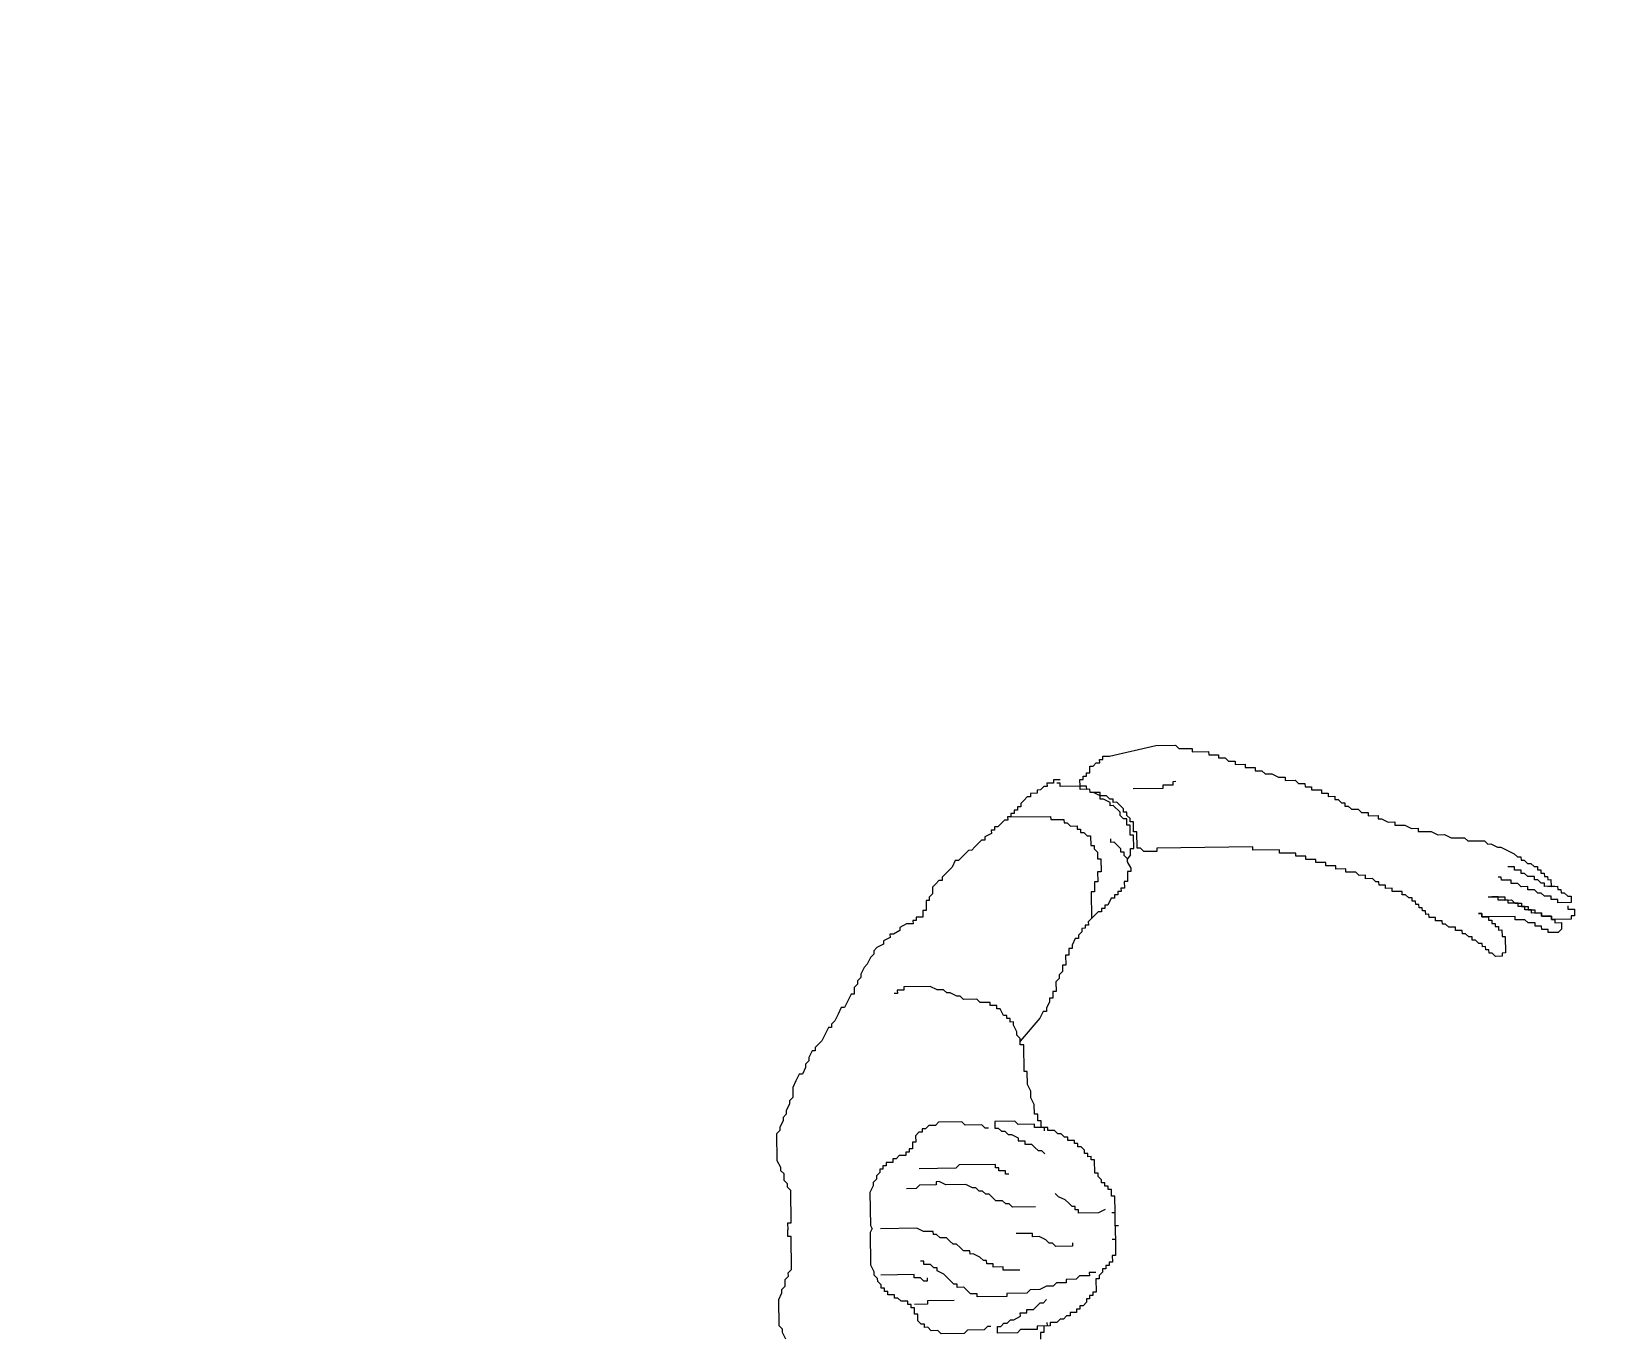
# Model space of a CAD drawing. Header units: millimetres. Extents: x 58411 to 366943, y -302717 to -95300.
# Drawn here: x 212570 to 213889, y -215189 to -214098 of the extents above; entities that cross this region are included whole.
import ezdxf

# ---------------------------------------------------------------- set-up
doc = ezdxf.new("R2010")
doc.units = ezdxf.units.MM
doc.header["$LTSCALE"] = 1000
doc.linetypes.add('HIDDEN', pattern=[0.375, 0.25, -0.125])
doc.layers.add('A-EQ', color=200, linetype='Continuous')
doc.layers.add('A-Mur-Nuevo', color=5, linetype='Continuous')

# ---------------------------------------------------------------- blocks, each defined once
blk = doc.blocks.new('Operario')
at = {"color": 7}
for p, q in [((-351.7, 397), (-360, 397.1)), ((-360, 397.1), (-360, 394.4)), ((-351.6, 399.8), (-351.7, 397)), ((-337.8, 399.6), (-351.6, 399.8)), ((-337.8, 402.4), (-337.8, 399.6)), ((-326.7, 402.3), (-337.8, 402.4)), ((-323.9, 405), (-326.7, 402.3)), ((-307.4, 404.8), (-323.9, 405)), ((-268.8, 396), (-307.4, 404.8)), ((-263.3, 395.9), (-268.8, 396)), ((-263.3, 393.2), (-263.3, 395.9)), ((-396.1, 383.7), (-398.9, 381)), ((-390.5, 383.7), (-396.1, 383.7)), ((-382.2, 386.3), (-390.5, 386.4)), ((-390.5, 386.4), (-390.5, 383.7)), ((-382.2, 389.1), (-382.2, 386.3)), ((-373.9, 389), (-382.2, 389.1)), ((-368.3, 391.7), (-373.9, 391.8)), ((-373.9, 391.8), (-373.9, 389)), ((-365.5, 394.4), (-368.3, 391.7)), ((-360, 394.4), (-365.5, 394.4)), ((-260.5, 393.1), (-263.3, 393.2)), ((-260.6, 390.4), (-260.5, 393.1)), ((-257.8, 390.4), (-260.6, 390.4)), ((-255.1, 387.6), (-257.8, 390.4)), ((-252.3, 387.5), (-255.1, 387.6)), ((-252.4, 382), (-252.3, 387.5)), ((-432.2, 370.4), (-437.7, 370.4)), ((-437.7, 370.4), (-437.7, 367.7)), ((-432.1, 373.1), (-432.2, 370.4)), ((-426.6, 373.1), (-432.1, 373.1)), ((-423.8, 375.8), (-426.6, 373.1)), ((-415.5, 375.7), (-423.8, 375.8)), ((-410, 378.4), (-415.5, 378.4)), ((-415.5, 378.4), (-415.5, 375.7)), ((-404.4, 381.1), (-410, 378.4)), ((-398.9, 381), (-404.4, 381.1)), ((-324.3, 374.6), (-321.6, 374.5)), ((-321.6, 374.5), (-321.6, 371.8)), ((-321.6, 371.8), (-313.3, 371.7)), ((-313.3, 371.7), (-313.3, 368.9)), ((-249.6, 382), (-252.4, 382)), ((-249.8, 368.1), (-249.7, 370.9)), ((-249.7, 370.9), (-244.2, 370.8)), ((-249.6, 379.2), (-249.6, 382)), ((-246.9, 379.2), (-249.6, 379.2)), ((-246.9, 376.4), (-246.9, 379.2)), ((-244.1, 376.4), (-246.9, 376.4)), ((-244.2, 370.8), (-244.1, 376.4)), ((-244.2, 370.8), (-227.6, 370.6)), ((-244.2, 368.1), (-244.2, 370.8)), ((-227.6, 376.2), (-222, 376.1)), ((-227.6, 370.6), (-227.6, 373.4)), ((-227.6, 373.4), (-224.8, 373.4)), ((-222, 376.1), (-222.1, 373.3)), ((-222.1, 373.3), (-216.5, 373.3)), ((-216.5, 373.3), (-216.6, 370.5)), ((-216.6, 370.5), (-213.8, 370.5)), ((-213.8, 370.5), (-211.1, 367.7)), ((-465.5, 356.9), (-465.5, 354.2)), ((-462.7, 356.9), (-465.5, 356.9)), ((-459.9, 359.6), (-462.7, 356.9)), ((-457.2, 359.6), (-459.9, 359.6)), ((-457.1, 362.4), (-457.2, 359.6)), ((-451.6, 362.3), (-457.1, 362.4)), ((-446, 365), (-451.6, 365.1)), ((-451.6, 365.1), (-451.6, 362.3)), ((-437.7, 367.7), (-446, 367.8)), ((-446, 367.8), (-446, 365)), ((-313.3, 368.9), (-288.5, 368.6)), ((-277.6, 354.6), (-274.8, 357.4)), ((-274.8, 357.4), (-272, 357.3)), ((-272, 357.3), (-272, 360.1)), ((-272, 360.1), (-269.2, 360.1)), ((-269.3, 357.3), (-263.7, 360)), ((-269.3, 354.5), (-269.3, 357.3)), ((-269.2, 360.1), (-266.4, 362.8)), ((-266.4, 362.8), (-260.9, 362.7)), ((-263.7, 360), (-260.9, 360)), ((-260.9, 365.5), (-252.6, 365.4)), ((-260.9, 362.7), (-260.9, 365.5)), ((-260.9, 362.7), (-255.3, 365.4)), ((-260.9, 360), (-260.9, 362.7)), ((-255.3, 365.4), (-252.6, 365.4)), ((-252.6, 365.4), (-252.5, 368.2)), ((-252.6, 365.4), (-252.5, 368.2)), ((-252.5, 368.2), (-244.2, 368.1)), ((-252.5, 368.2), (-249.8, 368.1)), ((-211.1, 367.7), (-208.3, 367.6)), ((-208.3, 367.6), (-208.4, 364.9)), ((-208.4, 364.9), (-202.8, 364.8)), ((-202.8, 364.8), (-202.9, 362)), ((-202.9, 362), (-200.1, 362)), ((-200.1, 362), (-197.4, 359.2)), ((-197.4, 359.2), (-194.6, 356.4)), ((-194.6, 356.4), (-194.7, 353.6)), ((-496.1, 343.5), (-501.6, 340.8)), ((-493.3, 343.4), (-496.1, 343.5)), ((-485, 346.1), (-493.3, 346.2)), ((-493.3, 346.2), (-493.3, 343.4)), ((-484.9, 348.9), (-485, 346.1)), ((-479.4, 348.8), (-484.9, 348.9)), ((-476.6, 351.5), (-479.4, 348.8)), ((-471.1, 351.5), (-476.6, 351.5)), ((-468.3, 354.2), (-471.1, 351.5)), ((-465.5, 354.2), (-468.3, 354.2)), ((-286, 343.7), (-283.2, 346.4)), ((-286, 340.9), (-286, 343.7)), ((-283.3, 338.1), (-283.2, 343.6)), ((-283.2, 346.4), (-283.2, 349.2)), ((-283.2, 349.2), (-280.4, 349.1)), ((-283.2, 343.6), (-280.5, 343.6)), ((-280.5, 343.6), (-277.7, 346.3)), ((-280.4, 351.9), (-277.6, 354.6)), ((-280.4, 349.1), (-280.4, 351.9)), ((-277.7, 346.3), (-277.6, 349.1)), ((-277.6, 349.1), (-272, 354.6)), ((-272, 354.6), (-269.3, 354.5)), ((-230.7, 343), (-230.8, 340.2)), ((-219.7, 342.9), (-230.7, 343)), ((-219.6, 345.6), (-219.7, 342.9)), ((-186.5, 345.2), (-219.6, 345.6)), ((-194.7, 353.6), (-191.9, 353.6)), ((-191.9, 353.6), (-191.9, 350.8)), ((-191.9, 350.8), (-189.2, 350.8)), ((-189.2, 350.8), (-189.2, 348)), ((-189.2, 348), (-186.5, 348)), ((-186.5, 348), (-186.5, 345.2)), ((-186.5, 345.2), (-183.7, 345.2)), ((-183.7, 345.2), (-183.8, 342.4)), ((-548.7, 330.3), (-554.3, 327.6)), ((-543.2, 330.2), (-548.7, 330.3)), ((-537.6, 332.9), (-543.2, 330.2)), ((-526.6, 332.8), (-537.6, 332.9)), ((-526.6, 335.6), (-526.6, 332.8)), ((-521, 335.5), (-526.6, 335.6)), ((-515.5, 338.2), (-521, 335.5)), ((-507.2, 338.1), (-515.5, 338.2)), ((-507.1, 340.9), (-507.2, 338.1)), ((-501.6, 340.8), (-507.1, 340.9)), ((-291.8, 318.9), (-291.7, 332.7)), ((-291.7, 332.7), (-288.9, 332.7)), ((-289.1, 318.8), (-288.9, 329.9)), ((-288.9, 332.7), (-288.8, 340.9)), ((-288.9, 329.9), (-286.2, 329.9)), ((-288.8, 340.9), (-286, 340.9)), ((-286.2, 329.9), (-286.1, 338.1)), ((-286.1, 338.1), (-283.3, 338.1)), ((-247.4, 332.1), (-250.2, 329.4)), ((-244.7, 332.1), (-247.4, 332.1)), ((-244.7, 334.9), (-244.7, 332.1)), ((-241.9, 334.8), (-244.7, 334.9)), ((-241.9, 337.6), (-241.9, 334.8)), ((-236.3, 337.5), (-241.9, 337.6)), ((-233.5, 340.3), (-236.3, 337.5)), ((-230.8, 340.2), (-233.5, 340.3)), ((-183.8, 342.4), (-181, 342.4)), ((-181, 342.4), (-178.3, 339.6)), ((-178.3, 339.6), (-175.5, 336.8)), ((-175.5, 336.8), (-172.8, 336.8)), ((-172.8, 336.8), (-172.8, 334)), ((-172.8, 334), (-170, 334)), ((-170, 334), (-170.1, 331.2)), ((-170.1, 331.2), (-164.6, 328.4)), ((-601.4, 317.1), (-607, 314.4)), ((-595.8, 319.8), (-601.4, 317.1)), ((-593.1, 319.8), (-595.8, 319.8)), ((-587.5, 322.5), (-593.1, 319.8)), ((-584.8, 322.4), (-587.5, 322.5)), ((-582, 325.2), (-584.8, 322.4)), ((-568.1, 325), (-582, 325.2)), ((-565.3, 327.7), (-568.1, 325)), ((-554.3, 327.6), (-565.3, 327.7)), ((-410.7, 317.5), (-388.6, 317.3)), ((-410.7, 314.8), (-410.7, 317.5)), ((-388.6, 317.3), (-388.6, 320)), ((-388.6, 320), (-308.4, 319.1)), ((-308.4, 319.1), (-308.4, 316.3)), ((-297.4, 316.2), (-294.6, 318.9)), ((-294.6, 318.9), (-291.8, 318.9)), ((-286.3, 318.8), (-289.1, 318.8)), ((-286.4, 313.3), (-286.3, 318.8)), ((-275.2, 321.4), (-278, 318.7)), ((-278, 318.7), (-278, 315.9)), ((-272.4, 324.2), (-275.2, 321.4)), ((-269.7, 324.1), (-272.4, 324.2)), ((-269.6, 326.9), (-269.7, 324.1)), ((-255.9, 318.4), (-258.7, 315.7)), ((-255.9, 321.2), (-255.9, 318.4)), ((-253.1, 321.2), (-255.9, 321.2)), ((-253, 329.4), (-253.1, 321.2)), ((-250.2, 329.4), (-253, 329.4)), ((-164.6, 328.4), (-164.6, 325.6)), ((-164.6, 325.6), (-161.9, 325.6)), ((-161.9, 325.6), (-159.1, 322.8)), ((-159.1, 322.8), (-156.4, 320)), ((-156.4, 320), (-153.7, 317.2)), ((-153.7, 317.2), (-150.9, 317.1)), ((-150.9, 317.1), (-148.2, 314.3)), ((-626.4, 303.6), (-626.5, 300.8)), ((-623.7, 303.6), (-626.4, 303.6)), ((-620.9, 306.3), (-623.7, 303.6)), ((-618.1, 306.3), (-620.9, 306.3)), ((-615.3, 309), (-618.1, 306.3)), ((-612.6, 309), (-615.3, 309)), ((-612.5, 311.7), (-612.6, 309)), ((-609.8, 311.7), (-612.5, 311.7)), ((-607, 314.4), (-609.8, 311.7)), ((-457.9, 301.5), (-457.8, 304.3)), ((-457.8, 304.3), (-449.6, 304.2)), ((-449.6, 304.2), (-449.5, 307)), ((-449.5, 307), (-441.2, 306.9)), ((-441.2, 309.6), (-432.9, 309.5)), ((-441.2, 306.9), (-441.2, 309.6)), ((-432.9, 312.3), (-424.6, 312.2)), ((-432.9, 309.5), (-432.9, 312.3)), ((-424.6, 312.2), (-424.5, 314.9)), ((-424.5, 314.9), (-410.7, 314.8)), ((-308.4, 316.3), (-297.4, 316.2)), ((-283.7, 307.7), (-286.5, 302.2)), ((-286.4, 313.3), (-283.7, 309.7)), ((-283.6, 310.5), (-283.7, 307.7)), ((-280.8, 313.2), (-283.6, 310.5)), ((-278, 315.9), (-280.8, 316)), ((-280.8, 316), (-280.8, 313.2)), ((-261.5, 310.2), (-261.7, 299.1)), ((-258.8, 310.2), (-261.5, 310.2)), ((-258.7, 315.7), (-258.8, 310.2)), ((-148.2, 314.3), (-142.7, 308.7)), ((-142.7, 308.7), (-139.9, 308.7)), ((-139.9, 308.7), (-137.3, 303.1)), ((-637.6, 292.7), (-637.7, 287.1)), ((-634.9, 292.6), (-637.6, 292.7)), ((-634.8, 295.4), (-634.9, 292.6)), ((-632.1, 295.4), (-634.8, 295.4)), ((-632, 298.1), (-632.1, 295.4)), ((-629.3, 298.1), (-632, 298.1)), ((-629.4, 289.8), (-626.6, 292.5)), ((-629.2, 300.9), (-629.3, 298.1)), ((-626.5, 300.8), (-629.2, 300.9)), ((-626.6, 292.5), (-623.8, 292.5)), ((-623.8, 295.3), (-618.3, 295.2)), ((-623.8, 292.5), (-623.8, 295.3)), ((-618.3, 295.2), (-615.5, 297.9)), ((-615.5, 297.9), (-612.7, 297.9)), ((-612.7, 300.7), (-607.1, 300.6)), ((-612.7, 297.9), (-612.7, 300.7)), ((-607.1, 303.4), (-601.6, 303.3)), ((-607.1, 300.6), (-607.1, 303.4)), ((-604.5, 289.5), (-604.5, 292.3)), ((-604.5, 292.3), (-596.2, 292.2)), ((-596.2, 292.2), (-596.1, 294.9)), ((-596.1, 294.9), (-593.4, 294.9)), ((-494, 288.1), (-493.9, 290.9)), ((-493.9, 290.9), (-491.2, 290.9)), ((-491.2, 290.9), (-488.4, 293.6)), ((-488.4, 293.6), (-482.8, 293.5)), ((-482.8, 296.3), (-477.3, 296.2)), ((-482.8, 293.5), (-482.8, 296.3)), ((-477.3, 296.2), (-474.5, 299)), ((-474.5, 299), (-466.2, 298.9)), ((-466.2, 301.6), (-457.9, 301.5)), ((-466.2, 298.9), (-466.2, 301.6)), ((-286.5, 302.2), (-286.5, 299.4)), ((-286.5, 299.4), (-283.8, 299.4)), ((-283.8, 299.4), (-283.9, 291.1)), ((-283.9, 291.1), (-281.1, 291.1)), ((-281.1, 291.1), (-281.2, 285.5)), ((-261.7, 299.1), (-258.9, 299.1)), ((-258.9, 299.1), (-259, 290.8)), ((-259, 290.8), (-256.2, 290.8)), ((-256.2, 290.8), (-256.3, 282.5)), ((-137.3, 303.1), (-134.5, 300.3)), ((-134.5, 300.3), (-131.8, 297.5)), ((-131.8, 297.5), (-129.1, 294.7)), ((-129.1, 294.7), (-129.1, 292)), ((-129.1, 292), (-126.3, 291.9)), ((-126.3, 291.9), (-123.6, 289.1)), ((-654.4, 279), (-654.5, 273.5)), ((-651.6, 279), (-654.4, 279)), ((-648.8, 281.7), (-651.6, 279)), ((-646.1, 281.7), (-648.8, 281.7)), ((-646, 284.5), (-646.1, 281.7)), ((-643.3, 284.4), (-646, 284.5)), ((-643.2, 287.2), (-643.3, 284.4)), ((-634.9, 287.1), (-643.2, 287.2)), ((-640.5, 287.2), (-632.2, 287.1)), ((-637.7, 287.1), (-640.5, 287.2)), ((-637.8, 276.1), (-637.8, 278.8)), ((-637.8, 278.8), (-632.3, 278.8)), ((-632.3, 278.8), (-629.5, 281.5)), ((-632.2, 287.1), (-632.1, 289.8)), ((-632.1, 289.8), (-629.4, 289.8)), ((-629.5, 281.5), (-626.7, 281.5)), ((-626.7, 281.5), (-623.9, 284.2)), ((-623.9, 284.2), (-618.4, 284.1)), ((-618.4, 284.1), (-618.4, 286.9)), ((-618.4, 286.9), (-612.8, 286.8)), ((-612.8, 286.8), (-610, 289.6)), ((-610, 289.6), (-604.5, 289.5)), ((-599.1, 278.4), (-599.1, 275.6)), ((-585.3, 278.2), (-599.1, 278.4)), ((-593.6, 275.5), (-593.6, 278.3)), ((-593.6, 278.3), (-588.1, 278.2)), ((-521.8, 274.7), (-521.7, 277.4)), ((-521.7, 277.4), (-519, 277.4)), ((-519, 277.4), (-516.2, 280.1)), ((-516.2, 280.1), (-513.4, 280.1)), ((-513.4, 282.8), (-505.1, 282.7)), ((-513.4, 280.1), (-513.4, 282.8)), ((-505.1, 285.5), (-499.5, 285.4)), ((-505.1, 282.7), (-505.1, 285.5)), ((-499.5, 288.2), (-494, 288.1)), ((-499.5, 285.4), (-499.5, 288.2)), ((-281.2, 285.5), (-278.4, 285.5)), ((-278.4, 285.5), (-278.5, 282.7)), ((-278.5, 282.7), (-275.7, 282.7)), ((-275.7, 282.7), (-275.7, 279.9)), ((-275.7, 279.9), (-273, 279.9)), ((-273, 279.9), (-273, 277.1)), ((-273, 277.1), (-270.2, 277.1)), ((-270.2, 277.1), (-267.5, 271.5)), ((-256.3, 282.5), (-253.6, 282.4)), ((-253.6, 282.4), (-253.9, 260.3)), ((-123.6, 289.1), (-120.9, 286.3)), ((-120.9, 286.3), (-120.9, 280.8)), ((-120.9, 280.8), (-118.2, 278)), ((-118.2, 278), (-118.2, 275.3)), ((-657.3, 268), (-657.3, 262.5)), ((-651.8, 267.9), (-657.3, 268)), ((-654.5, 273.5), (-643.4, 273.4)), ((-651.7, 270.7), (-651.8, 267.9)), ((-643.4, 276.1), (-637.8, 276.1)), ((-643.4, 273.4), (-643.4, 276.1)), ((-629.7, 262.1), (-629.7, 264.9)), ((-629.7, 264.9), (-629.7, 262.1)), ((-629.7, 264.9), (-621.4, 264.8)), ((-624.2, 264.8), (-629.7, 264.9)), ((-624.1, 267.6), (-624.2, 264.8)), ((-618.6, 267.5), (-624.1, 267.6)), ((-621.4, 267.6), (-615.8, 267.5)), ((-621.4, 264.8), (-621.4, 267.6)), ((-613, 270.2), (-618.6, 270.3)), ((-618.6, 270.3), (-618.6, 267.5)), ((-615.8, 270.3), (-610.3, 270.2)), ((-615.8, 267.5), (-615.8, 270.3)), ((-607.5, 272.9), (-613, 273)), ((-613, 273), (-613, 270.2)), ((-610.3, 270.2), (-610.2, 273)), ((-610.2, 273), (-601.9, 272.9)), ((-604.7, 275.7), (-607.5, 272.9)), ((-599.1, 275.6), (-604.7, 275.7)), ((-601.9, 275.6), (-593.6, 275.5)), ((-601.9, 272.9), (-601.9, 275.6)), ((-579.9, 264.3), (-580, 261.5)), ((-580, 261.5), (-579.9, 264.3)), ((-577.2, 264.3), (-579.9, 264.3)), ((-579.9, 264.3), (-577.2, 264.3)), ((-533, 263.7), (-532.9, 266.5)), ((-532.9, 266.5), (-530.2, 266.5)), ((-530.2, 266.5), (-530.1, 269.2)), ((-530.1, 269.2), (-527.4, 269.2)), ((-527.4, 269.2), (-527.3, 272)), ((-527.3, 272), (-524.6, 271.9)), ((-524.6, 271.9), (-524.5, 274.7)), ((-524.5, 274.7), (-521.8, 274.7)), ((-267.5, 271.5), (-264.8, 271.5)), ((-264.8, 271.5), (-264.8, 268.7)), ((-264.8, 268.7), (-262, 268.7)), ((-262, 268.7), (-262.1, 265.9)), ((-262.1, 265.9), (-259.3, 265.9)), ((-259.3, 265.9), (-253.9, 260.3)), ((-118.2, 275.3), (-115.5, 275.2)), ((-115.5, 275.2), (-115.6, 266.9)), ((-115.6, 266.9), (-112.8, 266.9)), ((-112.8, 266.9), (-112.9, 261.4)), ((-657.3, 262.5), (-654.6, 262.4)), ((-654.6, 262.4), (-654.6, 259.7)), ((-654.6, 259.7), (-638, 259.5)), ((-640.8, 256.7), (-646.4, 256.8)), ((-646.4, 256.8), (-646.4, 251.3)), ((-646.4, 251.3), (-643.7, 248.5)), ((-638, 259.5), (-640.8, 259.5)), ((-640.8, 259.5), (-640.8, 256.7)), ((-638, 262.2), (-629.7, 262.1)), ((-629.7, 262.1), (-638, 262.2)), ((-638, 259.5), (-638, 262.2)), ((-638, 262.2), (-638, 259.5)), ((-635.4, 248.4), (-635.4, 251.1)), ((-635.4, 251.1), (-629.9, 251.1)), ((-629.9, 251.1), (-629.8, 253.8)), ((-629.8, 253.8), (-624.3, 253.8)), ((-624.3, 256.5), (-618.7, 256.5)), ((-624.3, 253.8), (-624.3, 256.5)), ((-618.7, 256.5), (-615.9, 259.2)), ((-615.9, 259.2), (-607.6, 259.1)), ((-607.6, 261.9), (-580, 261.5)), ((-607.6, 259.1), (-607.6, 261.9)), ((-596.7, 250.7), (-596.8, 245.1)), ((-593.9, 250.6), (-596.7, 250.7)), ((-593.9, 253.4), (-593.9, 250.6)), ((-591.1, 253.4), (-593.9, 253.4)), ((-588.3, 256.1), (-591.1, 256.1)), ((-591.1, 256.1), (-591.1, 253.4)), ((-588.3, 258.9), (-588.3, 256.1)), ((-585.5, 258.8), (-588.3, 258.9)), ((-580, 261.5), (-585.5, 261.6)), ((-585.5, 261.6), (-585.5, 258.8)), ((-558, 253), (-552.4, 252.9)), ((-558, 250.2), (-558, 253)), ((-552.4, 252.9), (-549.6, 255.6)), ((-549.6, 255.6), (-546.9, 255.6)), ((-546.9, 255.6), (-546.8, 258.4)), ((-546.8, 258.4), (-541.3, 258.3)), ((-541.3, 261.1), (-535.8, 261)), ((-541.3, 258.3), (-541.3, 261.1)), ((-535.8, 261), (-535.7, 263.8)), ((-535.7, 263.8), (-533, 263.7)), ((-253.9, 260.3), (-251.1, 257.5)), ((-251.1, 257.5), (-251.2, 254.7)), ((-251.1, 257.5), (-251.2, 254.7)), ((-251.2, 254.7), (-248.4, 254.7)), ((-248.4, 254.7), (-248.4, 252)), ((-248.4, 252), (-245.7, 251.9)), ((-245.7, 251.9), (-245.7, 249.2)), ((-112.9, 261.4), (-107.4, 261.3)), ((-107.4, 261.3), (-107.4, 258.5)), ((-107.4, 258.5), (-104.6, 258.5)), ((-104.6, 258.5), (-104.7, 255.7)), ((-104.7, 255.7), (-99.1, 255.7)), ((-99.1, 255.7), (-93.6, 252.8)), ((-93.6, 252.8), (-93.7, 250.1)), ((-643.7, 248.5), (-635.4, 248.4)), ((-599.5, 245.2), (-599.7, 231.4)), ((-596.8, 245.1), (-599.5, 245.2)), ((-580.3, 236.6), (-580.2, 239.4)), ((-580.2, 239.4), (-577.5, 239.4)), ((-577.5, 239.4), (-574.7, 242.1)), ((-574.7, 242.1), (-571.9, 242.1)), ((-571.9, 244.8), (-569.1, 244.8)), ((-571.9, 242.1), (-571.9, 244.8)), ((-569.1, 244.8), (-566.3, 247.5)), ((-566.3, 247.5), (-563.6, 247.5)), ((-563.6, 247.5), (-563.5, 250.3)), ((-563.5, 250.3), (-558, 250.2)), ((-245.7, 249.2), (-243, 246.4)), ((-243, 246.4), (-243, 243.6)), ((-243, 243.6), (-240.2, 243.6)), ((-240.2, 243.6), (-237.5, 238)), ((-237.5, 238), (-237.6, 235.2)), ((-93.7, 250.1), (-88.2, 247.2)), ((-88.2, 247.2), (-85.4, 247.2)), ((-85.4, 247.2), (-85.5, 244.4)), ((-85.5, 244.4), (-80, 241.6)), ((-80, 241.6), (-80, 238.8)), ((-80, 238.8), (-74.5, 236)), ((-599.7, 231.4), (-596.9, 231.3)), ((-596.9, 231.3), (-597, 228.6)), ((-597, 228.6), (-591.4, 228.5)), ((-591.4, 228.5), (-588.6, 231.2)), ((-588.6, 231.2), (-585.9, 231.2)), ((-585.9, 231.2), (-585.8, 234)), ((-585.8, 234), (-583.1, 233.9)), ((-583.1, 233.9), (-583, 236.7)), ((-583, 236.7), (-580.3, 236.6)), ((-237.6, 235.2), (-234.8, 235.2)), ((-234.8, 235.2), (-234.9, 229.7)), ((-234.9, 229.7), (-232.1, 229.6)), ((-232.1, 229.6), (-232.2, 221.3)), ((-74.5, 236), (-71.8, 233.2)), ((-71.8, 233.2), (-71.8, 230.4)), ((-71.8, 230.4), (-69.1, 227.6)), ((-69.1, 227.6), (-66.4, 222.1)), ((-232.2, 221.3), (-229.5, 221.3)), ((-229.5, 221.3), (-229.5, 215.8)), ((-229.5, 215.8), (-226.8, 213)), ((-226.8, 213), (-226.8, 210.2)), ((-66.4, 222.1), (-63.7, 219.3)), ((-63.7, 219.3), (-61, 213.7)), ((-61, 213.7), (-61, 210.9)), ((-226.8, 210.2), (-224.1, 207.4)), ((-224.1, 207.4), (-224.2, 199.1)), ((-224.2, 199.1), (-221.4, 199.1)), ((-221.4, 199.1), (-221.5, 193.5)), ((-141.3, 195.3), (-135.8, 198)), ((-135.8, 198), (-133, 198)), ((-133, 198), (-130.2, 200.7)), ((-130.2, 200.7), (-124.7, 200.7)), ((-124.7, 200.7), (-119.1, 203.4)), ((-119.1, 203.4), (-97, 203.1)), ((-97, 203.1), (-97, 200.3)), ((-97, 200.3), (-91.5, 200.2)), ((-91.5, 200.2), (-91.6, 197.5)), ((-61, 210.9), (-58.3, 208.1)), ((-58.3, 208.1), (-58.3, 205.4)), ((-58.3, 205.4), (-55.6, 202.6)), ((-55.6, 202.6), (-55.6, 197)), ((-221.5, 193.5), (-218.7, 193.5)), ((-218.7, 193.5), (-218.8, 190.7)), ((-218.8, 190.7), (-216.1, 185.2)), ((-216.1, 185.2), (-216.1, 182.4)), ((-180.2, 179.2), (-177.4, 184.7)), ((-177.4, 184.7), (-174.6, 184.7)), ((-174.6, 187.4), (-169.1, 187.4)), ((-174.6, 184.7), (-174.6, 187.4)), ((-169.1, 187.4), (-169, 190.1)), ((-169, 190.1), (-160.7, 190)), ((-160.7, 190), (-157.9, 192.8)), ((-157.9, 192.8), (-146.9, 192.6)), ((-146.9, 192.6), (-144.1, 195.4)), ((-144.1, 195.4), (-141.3, 195.3)), ((-91.6, 197.5), (-88.8, 197.5)), ((-55.6, 197), (-52.9, 197)), ((-52.9, 197), (-50.2, 191.4)), ((-50.2, 191.4), (-47.5, 185.9)), ((-47.5, 185.9), (-44.7, 185.8)), ((-44.7, 185.8), (-42, 180.3)), ((-216.1, 182.4), (-213.4, 182.4)), ((-213.4, 182.4), (-210.7, 176.8)), ((-210.7, 176.8), (-194.3, 157.7)), ((-188.6, 173.8), (-185.8, 173.7)), ((-188.6, 171), (-188.6, 173.8)), ((-185.8, 173.7), (-185.8, 176.5)), ((-185.8, 176.5), (-183, 176.5)), ((-183, 176.5), (-183, 179.2)), ((-183, 179.2), (-180.2, 179.2)), ((-42, 180.3), (-39.3, 174.7)), ((-39.3, 174.7), (-36.6, 171.9)), ((-36.6, 171.9), (-36.6, 169.2)), ((-194.3, 160), (-191.5, 162.8)), ((-194.3, 154.5), (-194.3, 160)), ((-191.5, 162.8), (-191.4, 165.5)), ((-191.4, 165.5), (-188.6, 171)), ((-36.6, 169.2), (-33.9, 169.1)), ((-33.9, 169.1), (-31.2, 163.6)), ((-31.2, 163.6), (-28.5, 158)), ((-197.4, 132.4), (-197.1, 154.5)), ((-197.1, 154.5), (-194.3, 154.5)), ((-28.5, 158), (-25.7, 155.2)), ((-25.7, 155.2), (-23, 152.4)), ((-23, 152.4), (-23, 149.6)), ((-23, 149.6), (-20.3, 149.6)), ((-20.3, 149.6), (-17.6, 144)), ((-200.3, 121.4), (-200.1, 132.4)), ((-200.1, 132.4), (-197.4, 132.4)), ((-17.6, 144), (-17.6, 141.3)), ((-17.6, 141.3), (-14.9, 138.5)), ((-14.9, 138.5), (-14.9, 135.7)), ((-14.9, 135.7), (-12.2, 130.1)), ((-203.1, 115.9), (-200.3, 121.4)), ((-12.2, 130.1), (-9.5, 130.1)), ((-9.5, 130.1), (-6.8, 124.5)), ((-6.8, 124.5), (-4.1, 119)), ((-4.1, 119), (-4.2, 110.7)), ((-206, 104.8), (-203.2, 110.3)), ((-203.2, 110.3), (-203.1, 115.9)), ((-4.2, 110.7), (-1.4, 107.9)), ((-1.4, 107.9), (-1.5, 105.1)), ((-208.9, 91.1), (-208.9, 96.6)), ((-208.9, 96.6), (-206.1, 96.6)), ((-206.1, 96.6), (-206, 104.8)), ((-1.5, 105.1), (1.2, 99.6)), ((1.2, 99.6), (1.2, 96.8)), ((1.2, 96.8), (3.9, 94)), ((3.9, 94), (3.9, 91.2)), ((-231.2, 77.5), (-228.4, 80.2)), ((-228.4, 80.2), (-225.7, 80.2)), ((-225.7, 80.2), (-222.9, 82.9)), ((-222.9, 82.9), (-217.3, 82.9)), ((-217.3, 85.6), (-206.2, 85.5)), ((-217.3, 82.9), (-217.3, 85.6)), ((-214.6, 82.8), (-214.5, 85.6)), ((-214.5, 85.6), (-211.8, 85.6)), ((-211.8, 85.6), (-211.7, 91.1)), ((-211.7, 91.1), (-208.9, 91.1)), ((-206.2, 85.5), (-206.2, 88.3)), ((-206.2, 88.3), (-192.4, 88.1)), ((-187, 79.7), (-192.5, 77)), ((-192.4, 88.1), (-189.6, 90.8)), ((-189.6, 90.8), (-173, 90.6)), ((-184.2, 79.7), (-187, 79.7)), ((-181.4, 82.4), (-184.2, 79.7)), ((-178.6, 82.4), (-181.4, 82.4)), ((-175.8, 85.1), (-178.6, 82.4)), ((-173.1, 85.1), (-175.8, 85.1)), ((-173, 90.6), (-173.1, 85.1)), ((-167.6, 85), (-164.8, 85)), ((-164.8, 85), (-162, 87.7)), ((-162, 87.7), (-148.2, 87.5)), ((-148.2, 87.5), (-145.4, 90.3)), ((-145.4, 90.3), (-126, 90)), ((-126, 90), (-123.3, 87.2)), ((-123.3, 87.2), (-117.8, 87.2)), ((-117.8, 87.2), (-115, 84.4)), ((-115, 84.4), (-112.3, 84.3)), ((-112.3, 84.3), (-112.3, 81.6)), ((-112.3, 81.6), (-109.6, 81.5)), ((-109.6, 81.5), (-106.8, 78.7)), ((3.9, 91.2), (6.6, 85.7)), ((6.6, 85.7), (6.5, 82.9)), ((6.5, 82.9), (9.3, 80.1)), ((9.3, 80.1), (9, 58)), ((-248, 63.9), (-247.9, 66.6)), ((-247.9, 66.6), (-245.1, 69.4)), ((-245.1, 69.4), (-242.4, 69.3)), ((-242.4, 69.3), (-242.3, 72.1)), ((-242.3, 72.1), (-239.6, 72.1)), ((-239.6, 72.1), (-239.5, 74.8)), ((-239.5, 74.8), (-234, 74.8)), ((-234, 74.8), (-234, 77.5)), ((-234, 77.5), (-231.2, 77.5)), ((-212, 66.2), (-214.8, 63.5)), ((-209.2, 66.2), (-212, 66.2)), ((-206.4, 68.9), (-209.2, 66.2)), ((-203.6, 71.6), (-206.4, 68.9)), ((-198.1, 71.6), (-203.6, 71.6)), ((-192.6, 74.3), (-198.1, 74.3)), ((-198.1, 74.3), (-198.1, 71.6)), ((-192.5, 77), (-192.6, 74.3)), ((-106.8, 78.7), (-106.9, 73.2)), ((-106.9, 73.2), (-104.1, 73.2)), ((-104.1, 73.2), (-104.2, 67.7)), ((-104.2, 67.7), (-101.4, 67.6)), ((-101.4, 67.6), (-101.5, 64.9)), ((-256.5, 47.4), (-256.3, 58.4)), ((-256.3, 58.4), (-253.6, 58.4)), ((-253.6, 58.4), (-253.5, 61.2)), ((-253.5, 61.2), (-250.8, 61.1)), ((-250.8, 61.1), (-250.7, 63.9)), ((-250.7, 63.9), (-248, 63.9)), ((-173.5, 51.9), (-173.5, 54.7)), ((-173.5, 54.7), (-143.1, 54.3)), ((-143.1, 54.3), (-140.3, 51.5)), ((-101.5, 64.9), (-98.7, 64.8)), ((-98.7, 64.8), (-98.7, 62.1)), ((-98.7, 62.1), (-93.2, 62)), ((-93.2, 62), (-90.5, 59.2)), ((-90.5, 59.2), (-87.7, 59.2)), ((-87.7, 59.2), (-87.8, 56.4)), ((-87.8, 56.4), (-82.2, 56.3)), ((-82.2, 56.3), (-82.3, 53.6)), ((-82.3, 53.6), (-79.5, 53.5)), ((-79.5, 53.5), (-79.5, 50.8)), ((9, 58), (6.2, 52.5)), ((-262.1, 41.9), (-259.3, 44.7)), ((-262.1, 39.2), (-262.1, 41.9)), ((-259.3, 44.7), (-259.2, 47.4)), ((-259.2, 47.4), (-256.5, 47.4)), ((-184.6, 46.5), (-181.8, 46.5)), ((-181.8, 46.5), (-181.8, 49.2)), ((-181.8, 49.2), (-176.3, 49.2)), ((-176.3, 49.2), (-176.3, 51.9)), ((-176.3, 51.9), (-173.5, 51.9)), ((-140.3, 51.5), (-109.9, 51.1)), ((-132.2, 37.6), (-126.6, 40.3)), ((-126.6, 40.3), (-123.9, 40.2)), ((-123.9, 40.2), (-123.9, 37.5)), ((-79.5, 50.8), (-76.8, 50.7)), ((-76.8, 50.7), (-76.8, 48)), ((-76.8, 48), (-74.1, 45.2)), ((-74.1, 45.2), (-74.1, 42.4)), ((-74.1, 42.4), (-71.4, 39.6)), ((-71.4, 39.6), (-71.4, 36.8)), ((3.3, 41.4), (0.5, 38.7)), ((6.1, 49.7), (3.3, 47)), ((3.3, 47), (3.3, 41.4)), ((6.2, 52.5), (6.1, 49.7)), ((-273.4, 14.4), (-273.3, 28.2)), ((-273.3, 28.2), (-270.5, 28.2)), ((-270.5, 28.2), (-270.4, 33.7)), ((-270.4, 33.7), (-267.7, 33.7)), ((-267.7, 33.7), (-267.6, 36.5)), ((-267.6, 36.5), (-264.9, 36.4)), ((-264.9, 36.4), (-264.8, 39.2)), ((-264.8, 39.2), (-262.1, 39.2)), ((-231.9, 25), (-226.3, 27.7)), ((-226.3, 27.7), (-223.5, 30.4)), ((-173.8, 24.3), (-168.2, 29.7)), ((-168.2, 29.7), (-165.5, 29.7)), ((-165.5, 29.7), (-162.7, 32.4)), ((-162.7, 32.4), (-159.9, 32.4)), ((-159.9, 32.4), (-157.1, 35.1)), ((-157.1, 35.1), (-154.3, 35.1)), ((-154.3, 35.1), (-148.8, 37.8)), ((-148.8, 37.8), (-132.2, 37.6)), ((-123.9, 37.5), (-110.1, 37.3)), ((-110.1, 37.3), (-107.4, 34.5)), ((-107.4, 34.5), (-99.1, 34.4)), ((-71.4, 36.8), (-68.7, 31.3)), ((-68.7, 31.3), (-69.1, 3.6)), ((-2.4, 33.2), (-2.7, 5.6)), ((0.4, 35.9), (-2.4, 33.2)), ((0.5, 38.7), (0.4, 35.9)), ((-273.6, 3.3), (-273.4, 19.9)), ((-270.7, 14.4), (-273.4, 14.4)), ((-265.1, 17.1), (-259.6, 14.2)), ((-259.6, 14.2), (-243, 14)), ((-243, 14), (-243, 16.8)), ((-243, 16.8), (-240.2, 16.8)), ((-240.2, 16.8), (-240.2, 19.5)), ((-240.2, 19.5), (-237.5, 19.5)), ((-237.5, 19.5), (-234.7, 22.2)), ((-234.7, 22.2), (-231.9, 25)), ((-207.1, 19.1), (-187.7, 18.9)), ((-187.7, 18.9), (-184.9, 21.6)), ((-184.9, 21.6), (-182.1, 21.6)), ((-182.1, 21.6), (-179.4, 24.3)), ((-179.4, 24.3), (-173.8, 24.3)), ((-276.3, 3.4), (-273.6, 3.3)), ((-276.3, 3.4), (-273.6, 3.3)), ((-273.6, 3.3), (-273.8, -13.2)), ((-113.3, -1.4), (-107.8, 1.3)), ((-107.8, 1.3), (-77.4, 0.9)), ((-69.1, 3.6), (-70.5, 0.9)), ((-69.1, -1.9), (-70.5, 0.9)), ((-2.7, 5.6), (0.1, 5.5)), ((-0.1, -5.5), (0, 0)), ((0.1, 5.5), (0, 0)), ((-273.7, -7.7), (-273.9, -21.5)), ((-271, -7.8), (-273.7, -7.7)), ((-237.8, -10.9), (-237.9, -13.7)), ((-224, -13.9), (-221.2, -11.1)), ((-221.2, -11.1), (-218.5, -11.2)), ((-218.5, -11.2), (-215.7, -8.4)), ((-215.7, -8.4), (-210.1, -5.7)), ((-210.1, -5.7), (-204.6, -5.8)), ((-204.6, -5.8), (-204.6, -3)), ((-204.6, -3), (-190.7, -3.2)), ((-143.9, -14.8), (-141.1, -12.1)), ((-141.1, -12.1), (-138.3, -12.1)), ((-138.3, -12.1), (-135.5, -9.4)), ((-135.5, -9.4), (-132.7, -6.7)), ((-132.7, -6.7), (-127.2, -6.7)), ((-127.2, -6.7), (-124.4, -4)), ((-124.4, -4), (-121.7, -4)), ((-121.7, -4), (-121.6, -1.3)), ((-121.6, -1.3), (-113.3, -1.4)), ((-69.5, -29.6), (-69.1, -1.9)), ((-3.2, -33.1), (-2.8, -5.5)), ((-2.8, -5.5), (-0.1, -5.5)), ((-273.9, -21.5), (-271.1, -21.6)), ((-271.1, -21.6), (-271.2, -27.1)), ((-237.9, -13.7), (-224, -13.9)), ((-166.2, -28.4), (-166.1, -25.6)), ((-166.1, -25.6), (-163.4, -25.7)), ((-163.4, -25.7), (-160.6, -22.9)), ((-160.6, -22.9), (-155, -20.2)), ((-155, -20.2), (-152.3, -20.3)), ((-152.3, -20.3), (-152.2, -17.5)), ((-152.2, -17.5), (-146.7, -17.6)), ((-146.7, -17.6), (-143.9, -14.8)), ((-113.7, -29), (-113.6, -26.3)), ((-113.6, -26.3), (-110.9, -26.3)), ((-271.2, -27.1), (-268.4, -27.1)), ((-268.4, -27.1), (-268.5, -29.9)), ((-268.5, -29.9), (-265.7, -29.9)), ((-265.7, -29.9), (-265.7, -32.7)), ((-265.7, -32.7), (-263, -32.7)), ((-263, -32.7), (-263, -35.5)), ((-263, -35.5), (-260.3, -38.3)), ((-260.3, -38.3), (-260.3, -41.1)), ((-257.5, -35.6), (-251.9, -35.6)), ((-251.9, -35.6), (-252, -38.4)), ((-252, -38.4), (-243.7, -38.5)), ((-243.7, -38.5), (-241, -41.3)), ((-193.9, -33.6), (-180.1, -33.8)), ((-180.1, -33.8), (-180, -31)), ((-180, -31), (-171.7, -31.1)), ((-171.7, -31.1), (-171.7, -28.3)), ((-171.7, -28.3), (-166.2, -28.4)), ((-133.2, -39.9), (-130.4, -37.1)), ((-130.4, -37.1), (-124.8, -34.4)), ((-124.8, -34.4), (-124.8, -31.7)), ((-124.8, -31.7), (-122, -31.7)), ((-122, -31.7), (-119.2, -29)), ((-119.2, -29), (-113.7, -29)), ((-105.5, -37.4), (-77.8, -37.8)), ((-105.5, -40.2), (-105.5, -37.4)), ((-75.1, -40.6), (-72.3, -37.8)), ((-72.3, -35.1), (-69.5, -29.6)), ((-72.3, -37.8), (-72.3, -35.1)), ((-0.4, -35.9), (-3.2, -33.1)), ((-0.5, -38.7), (-0.4, -35.9)), ((2.3, -41.5), (-0.5, -38.7)), ((-260.3, -41.1), (-257.5, -41.1)), ((-257.5, -41.1), (-257.7, -52.2)), ((-257.7, -52.2), (-254.9, -52.2)), ((-254.9, -52.2), (-254.9, -55)), ((-241, -41.3), (-232.7, -41.4)), ((-232.7, -41.4), (-232.7, -44.2)), ((-232.7, -44.2), (-224.4, -44.3)), ((-224.4, -44.3), (-221.7, -47.1)), ((-221.7, -47.1), (-216.2, -47.1)), ((-216.2, -47.1), (-210.7, -50)), ((-210.7, -50), (-202.4, -50.1)), ((-202.4, -50.1), (-199.6, -52.9)), ((-152.7, -53.4), (-149.9, -50.7)), ((-149.9, -50.7), (-147.1, -48)), ((-147.1, -48), (-141.5, -48.1)), ((-141.5, -48.1), (-141.5, -45.3)), ((-141.5, -45.3), (-138.7, -45.3)), ((-138.7, -45.3), (-135.9, -42.6)), ((-135.9, -42.6), (-133.2, -39.9)), ((-116.6, -40.1), (-116.6, -42.8)), ((-116.6, -42.8), (-113.8, -42.9)), ((-113.8, -42.9), (-111, -40.1)), ((-111, -40.1), (-105.5, -40.2)), ((-83.6, -54.3), (-83.5, -51.5)), ((-83.5, -51.5), (-80.8, -51.6)), ((-80.8, -51.6), (-80.7, -48.8)), ((-80.7, -48.8), (-78, -48.8)), ((-78, -46.1), (-75.2, -43.3)), ((-78, -48.8), (-78, -46.1)), ((-75.2, -43.3), (-75.1, -40.6)), ((2.2, -47), (2.3, -41.5)), ((4.9, -49.8), (2.2, -47)), ((4.9, -52.6), (4.9, -49.8)), ((7.6, -58.2), (4.9, -52.6)), ((-254.9, -55), (-252.2, -55)), ((-252.2, -55), (-252.2, -57.8)), ((-252.2, -57.8), (-249.5, -57.8)), ((-249.5, -57.8), (-249.5, -60.6)), ((-249.5, -60.6), (-246.8, -63.4)), ((-246.8, -63.4), (-244, -63.4)), ((-244, -63.4), (-244, -66.2)), ((-213.6, -61), (-216.3, -58.2)), ((-210.8, -61), (-213.6, -61)), ((-208.1, -63.8), (-210.8, -61)), ((-205.3, -66.6), (-208.1, -63.8)), ((-199.6, -52.9), (-183.1, -53.1)), ((-183.1, -53.1), (-183.1, -55.8)), ((-183.1, -55.8), (-158.2, -56.1)), ((-158.2, -56.1), (-158.2, -53.4)), ((-158.2, -53.4), (-152.7, -53.4)), ((-138.9, -59.1), (-116.8, -59.4)), ((-116.8, -59.4), (-116.8, -62.2)), ((-116.8, -62.2), (-105.8, -62.3)), ((-105.9, -70.6), (-105.8, -65.1)), ((-105.8, -65.1), (-103.1, -65.1)), ((-103.1, -65.1), (-103, -62.4)), ((-103, -62.4), (-100.3, -62.4)), ((-100.3, -62.4), (-100.2, -59.6)), ((-100.2, -59.6), (-94.7, -59.7)), ((-94.7, -59.7), (-91.9, -57)), ((-91.9, -57), (-89.1, -57)), ((-89.1, -57), (-89.1, -54.2)), ((-89.1, -54.2), (-83.6, -54.3)), ((7.3, -80.3), (7.6, -58.2)), ((-244, -66.2), (-241.3, -66.2)), ((-241.3, -66.2), (-241.3, -69)), ((-241.3, -69), (-235.8, -69)), ((-235.8, -69), (-235.8, -71.8)), ((-235.8, -71.8), (-233, -71.8)), ((-233, -71.8), (-230.3, -74.6)), ((-230.3, -74.6), (-227.5, -74.7)), ((-227.5, -74.7), (-224.8, -77.5)), ((-224.8, -77.5), (-219.3, -77.5)), ((-219.3, -77.5), (-219.3, -80.3)), ((-216.5, -77.6), (-216.6, -80.3)), ((-199.8, -66.7), (-205.3, -66.6)), ((-199.8, -69.5), (-199.8, -66.7)), ((-194.3, -69.5), (-199.8, -69.5)), ((-194.4, -72.3), (-194.3, -69.5)), ((-188.9, -75.1), (-194.4, -72.3)), ((-186.1, -75.2), (-188.9, -75.1)), ((-183.4, -78), (-186.1, -75.2)), ((-180.6, -78), (-183.4, -78)), ((-177.9, -80.8), (-180.6, -78)), ((-114.3, -81.6), (-114.3, -78.8)), ((-114.3, -78.8), (-111.5, -78.8)), ((-111.5, -78.8), (-108.7, -76.1)), ((-108.7, -76.1), (-108.7, -70.6)), ((-108.7, -70.6), (-105.9, -70.6)), ((-219.3, -80.3), (-208.3, -80.4)), ((-216.6, -80.3), (-213.8, -80.4)), ((-213.8, -80.4), (-213.9, -85.9)), ((-213.9, -85.9), (-211.1, -85.9)), ((-211.1, -85.9), (-211.2, -91.5)), ((-208.3, -80.4), (-208.3, -83.2)), ((-208.3, -83.2), (-194.5, -83.4)), ((-194.5, -83.4), (-191.8, -86.2)), ((-191.8, -86.2), (-175.2, -86.4)), ((-175.1, -80.8), (-177.9, -80.8)), ((-175.2, -86.4), (-175.1, -80.8)), ((-169.6, -80.9), (-166.8, -80.9)), ((-166.8, -80.9), (-164.1, -83.7)), ((-164.1, -83.7), (-150.3, -83.9)), ((-150.3, -83.9), (-147.5, -86.7)), ((-147.5, -86.7), (-128.2, -86.9)), ((-128.2, -86.9), (-125.4, -84.2)), ((-125.4, -84.2), (-119.9, -84.3)), ((-119.9, -84.3), (-117.1, -81.5)), ((-117.1, -81.5), (-114.3, -81.6)), ((1.6, -91.3), (4.5, -85.8)), ((4.5, -83), (7.3, -80.3)), ((4.5, -85.8), (4.5, -83))]:
    blk.add_line(p, q, dxfattribs=at)

msp = doc.modelspace()

# ---------------------------------------------------------------- linework, layer by layer
at = {"layer": 'A-Mur-Nuevo', "ltscale": 500}
msp.add_circle((204294.377, -216386.967), 40772.57, dxfattribs=at)

# ---------------------------------------------------------------- block references
at = {"layer": 'A-EQ', "color": 24, "linetype": 'HIDDEN', "xscale": -1}
msp.add_blockref('Operario', (213201.702, -215099.788), dxfattribs=at)

doc.saveas('drawing.dxf')
